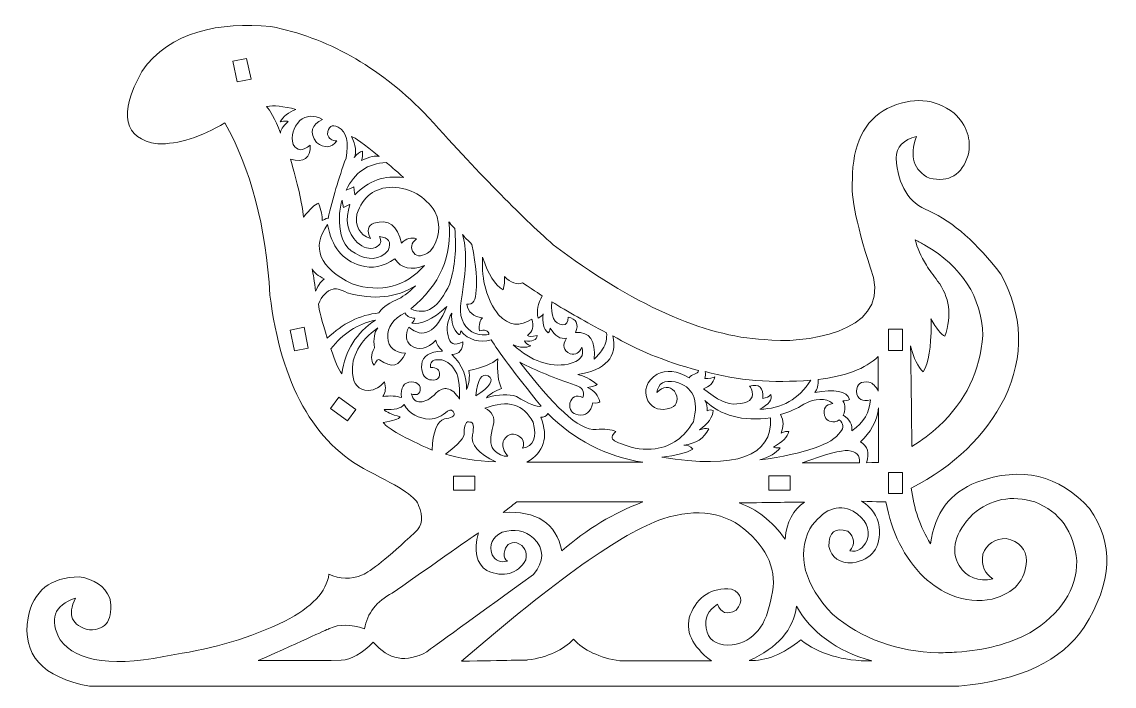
# Model space of a CAD drawing. Header units: millimetres. Extents: x -201 to 173, y -183 to 179.
# Drawn here: x -201.1 to 31.6, y 35.1 to 176.6 of the extents above; entities that cross this region are included whole.
import ezdxf

# ---------------------------------------------------------------- set-up
doc = ezdxf.new("R2010")
doc.units = ezdxf.units.MM
doc.header["$MEASUREMENT"] = 0
doc.layers.add('layer 1', color=7, linetype='Continuous')

msp = doc.modelspace()

# ---------------------------------------------------------------- linework, layer by layer
at = {"layer": 'layer 1', "color": 250, "lineweight": 20}
for points, knots in [([(-157.8271, 155.1474), (-152.2913, 145.3727), (-149.0917, 133.1392), (-148.2284, 118.4466), (-148.2284, 118.4466), (-145.8524, 99.4304), (-138.8573, 86.9146), (-127.2432, 80.8991), (-127.2432, 80.8991), (-120.2662, 77.5075), (-116.7174, 75.0686), (-116.5967, 73.5825), (-116.5967, 73.5825), (-115.4628, 71.2482), (-115.7215, 69.3426), (-117.3731, 67.8657), (-117.3731, 67.8657), (-123.0695, 62.5296), (-126.7866, 59.5183), (-128.5244, 58.8317), (-128.5244, 58.8317), (-130.9841, 57.8423), (-133.3603, 57.8894), (-135.6528, 58.9729), (-135.6528, 58.9729), (-136.1465, 55.2626), (-139.2754, 51.9218), (-145.0396, 48.9507), (-145.0396, 48.9507), (-152.3879, 45.438), (-160.1986, 43.0854), (-168.4715, 41.8929), (-168.4715, 41.8929), (-181.2105, 39.0758), (-189.3505, 40.1109), (-192.8915, 44.9984), (-192.8915, 44.9984), (-195.3081, 49.3285), (-194.2259, 52.2928), (-189.645, 53.8912), (-189.645, 53.8912), (-191.4281, 50.2201), (-190.44, 47.9616), (-186.6807, 47.1157), (-186.6807, 47.1157), (-182.9996, 47.0844), (-181.541, 49.3429), (-182.3048, 53.8912), (-182.3048, 53.8912), (-183.4881, 56.443), (-185.6525, 57.9486), (-188.798, 58.4082), (-188.798, 58.4082), (-194.9642, 58.3484), (-198.6107, 55.4429), (-199.7376, 49.6918), (-199.7376, 49.6918), (-201.0644, 41.8324), (-196.7121, 36.9743), (-186.6806, 35.1175), (-186.6806, 35.1175), (-82.7661, 35.1176), (-21.022, 35.1176), (-1.4484, 35.1176), (-1.4484, 35.1176), (11.5734, 36.3279), (20.4664, 40.5156), (25.2305, 47.6805), (25.2305, 47.6805), (31.228, 57.1809), (31.6044, 65.6032), (26.3598, 72.9475), (26.3598, 72.9475), (19.8617, 80.1456), (11.8629, 82.0277), (2.3632, 78.5937), (2.3632, 78.5937), (-3.3344, 76.3797), (-6.6281, 72.0039), (-7.5177, 65.4662), (-7.5177, 65.4662), (-9.742, 69.0792), (-11.1064, 73.0316), (-11.6112, 77.3233), (-11.6112, 77.3233), (-2.4735, 82.0022), (4.1607, 88.4013), (8.2915, 96.5207), (8.2915, 96.5207), (12.5254, 105.4373), (12.2431, 114.2361), (7.4446, 122.9169), (7.4446, 122.9169), (2.4717, 129.4783), (-2.6335, 133.9719), (-7.871, 136.3975), (-7.871, 136.3975), (-12.1159, 138.0097), (-14.445, 141.7503), (-14.8582, 147.6194), (-14.8582, 147.6194), (-14.7437, 150.0161), (-13.293, 151.553), (-10.5062, 152.2304), (-10.5062, 152.2304), (-12.0528, 147.9531), (-11.1275, 144.9888), (-7.7301, 143.3375), (-7.7301, 143.3375), (-3.5281, 142.408), (-0.7834, 144.0548), (0.504, 148.278), (0.504, 148.278), (1.2616, 151.6231), (0.2578, 154.603), (-2.5073, 157.2179), (-2.5073, 157.2179), (-6.609, 160.369), (-11.3456, 160.6984), (-16.7171, 158.206), (-16.7171, 158.206), (-21.6438, 155.5863), (-24.1219, 150.5203), (-24.1513, 143.0082), (-24.1513, 143.0082), (-24.621, 139.6486), (-23.1311, 132.7163), (-19.6815, 122.2112), (-19.6815, 122.2112), (-16.676, 110.3529), (-34.778, 107.9798), (-42.9252, 108.9425), (-42.9252, 108.9425), (-55.9915, 109.6876), (-70.9856, 116.4317), (-87.9074, 129.1747), (-87.9074, 129.1747), (-94.7405, 135.2043), (-103.9314, 144.6147), (-115.4802, 157.4059), (-115.4802, 157.4059), (-125.232, 167.2301), (-136.0854, 173.3155), (-148.0402, 175.6621), (-148.0402, 175.6621), (-158.8252, 176.6492), (-169.5373, 174.72), (-175.5186, 166.0635), (-175.5186, 166.0635), (-180.5575, 156.9156), (-179.4282, 151.7712), (-172.1309, 150.6304), (-172.1309, 150.6304), (-167.6694, 150.5919), (-162.9015, 152.0975), (-157.8271, 155.1474)], [0, 0, 0, 0, 0.025, 0.025, 0.025, 0.025, 0.05, 0.05, 0.05, 0.05, 0.075, 0.075, 0.075, 0.075, 0.1, 0.1, 0.1, 0.1, 0.125, 0.125, 0.125, 0.125, 0.15, 0.15, 0.15, 0.15, 0.175, 0.175, 0.175, 0.175, 0.2, 0.2, 0.2, 0.2, 0.225, 0.225, 0.225, 0.225, 0.25, 0.25, 0.25, 0.25, 0.275, 0.275, 0.275, 0.275, 0.3, 0.3, 0.3, 0.3, 0.325, 0.325, 0.325, 0.325, 0.35, 0.35, 0.35, 0.35, 0.375, 0.375, 0.375, 0.375, 0.4, 0.4, 0.4, 0.4, 0.425, 0.425, 0.425, 0.425, 0.45, 0.45, 0.45, 0.45, 0.475, 0.475, 0.475, 0.475, 0.5, 0.5, 0.5, 0.5, 0.525, 0.525, 0.525, 0.525, 0.55, 0.55, 0.55, 0.55, 0.575, 0.575, 0.575, 0.575, 0.6, 0.6, 0.6, 0.6, 0.625, 0.625, 0.625, 0.625, 0.65, 0.65, 0.65, 0.65, 0.675, 0.675, 0.675, 0.675, 0.7, 0.7, 0.7, 0.7, 0.725, 0.725, 0.725, 0.725, 0.75, 0.75, 0.75, 0.75, 0.775, 0.775, 0.775, 0.775, 0.8, 0.8, 0.8, 0.8, 0.825, 0.825, 0.825, 0.825, 0.85, 0.85, 0.85, 0.85, 0.875, 0.875, 0.875, 0.875, 0.9, 0.9, 0.9, 0.9, 0.925, 0.925, 0.925, 0.925, 0.95, 0.95, 0.95, 0.95, 1, 1, 1, 1]), ([(-153.1872, 168.8693), (-153.1872, 168.8693), (-152.243, 164.4694), (-152.243, 164.4694), (-152.243, 164.4694), (-152.243, 164.4694), (-155.1762, 163.8399), (-155.1762, 163.8399), (-155.1762, 163.8399), (-155.1762, 163.8399), (-156.1204, 168.2398), (-156.1204, 168.2398), (-156.1204, 168.2398), (-156.1204, 168.2398), (-153.1872, 168.8693), (-153.1872, 168.8693)], [0, 0, 0, 0, 0.2, 0.2, 0.2, 0.2, 0.4, 0.4, 0.4, 0.4, 0.6, 0.6, 0.6, 0.6, 1, 1, 1, 1]), ([(-145.9565, 152.9544), (-147.2247, 156.0272), (-148.2128, 157.9093), (-148.9208, 158.6007), (-148.9208, 158.6007), (-147.4485, 158.8912), (-145.3665, 158.6911), (-142.6746, 158.0008), (-142.6746, 158.0008), (-144.3008, 157.3773), (-145.4183, 156.495), (-146.0271, 155.354), (-146.0271, 155.354), (-144.9298, 155.5273), (-144.3769, 155.5391), (-144.3685, 155.3893), (-144.3685, 155.3893), (-145.486, 154.3485), (-146.0154, 153.5368), (-145.9565, 152.9544)], [0, 0, 0, 0, 0.16666667, 0.16666667, 0.16666667, 0.16666667, 0.33333333, 0.33333333, 0.33333333, 0.33333333, 0.5, 0.5, 0.5, 0.5, 0.66666667, 0.66666667, 0.66666667, 0.66666667, 1, 1, 1, 1]), ([(-137.84, 137.9919), (-137.3124, 136.5059), (-137.0536, 135.2825), (-137.0637, 134.3219), (-137.0637, 134.3219), (-136.421, 134.7005), (-136.0093, 134.8534), (-135.8286, 134.7806), (-135.8286, 134.7806), (-134.881, 138.9609), (-133.6106, 143.2426), (-132.0173, 147.6258), (-132.0173, 147.6258), (-131.3561, 150.9938), (-131.9089, 153.1817), (-133.6759, 154.1896), (-133.6759, 154.1896), (-135.0548, 154.892), (-135.8076, 154.3862), (-135.9344, 152.6722), (-135.9344, 152.6722), (-135.7245, 151.7634), (-135.0658, 151.3047), (-133.9582, 151.2959), (-133.9582, 151.2959), (-135.1469, 149.7574), (-136.5938, 149.6398), (-138.2988, 150.943), (-138.2988, 150.943), (-139.8598, 153.0851), (-139.4246, 154.7202), (-136.9931, 155.8482), (-136.9931, 155.8482), (-138.8741, 156.8357), (-140.4974, 156.7534), (-141.863, 155.6011), (-141.863, 155.6011), (-143.3005, 154.0792), (-143.771, 152.3853), (-143.2745, 150.5195), (-143.2745, 150.5195), (-142.4529, 149.0906), (-141.2413, 149.0436), (-139.6397, 150.3784), (-139.6397, 150.3784), (-139.5375, 147.5864), (-140.949, 146.5984), (-143.8744, 147.4141), (-143.8744, 147.4141), (-142.3223, 142.3022), (-141.3812, 138.1734), (-141.0513, 135.0276), (-141.0513, 135.0276), (-139.7237, 136.7935), (-138.6533, 137.7816), (-137.84, 137.9919)], [0, 0, 0, 0, 0.06666667, 0.06666667, 0.06666667, 0.06666667, 0.13333333, 0.13333333, 0.13333333, 0.13333333, 0.2, 0.2, 0.2, 0.2, 0.26666667, 0.26666667, 0.26666667, 0.26666667, 0.33333333, 0.33333333, 0.33333333, 0.33333333, 0.4, 0.4, 0.4, 0.4, 0.46666667, 0.46666667, 0.46666667, 0.46666667, 0.53333333, 0.53333333, 0.53333333, 0.53333333, 0.6, 0.6, 0.6, 0.6, 0.66666667, 0.66666667, 0.66666667, 0.66666667, 0.73333333, 0.73333333, 0.73333333, 0.73333333, 0.8, 0.8, 0.8, 0.8, 0.86666667, 0.86666667, 0.86666667, 0.86666667, 1, 1, 1, 1]), ([(-128.7002, 147.0965), (-126.9667, 147.9371), (-125.7198, 148.2194), (-124.9595, 147.9434), (-124.9595, 147.9434), (-128.2029, 150.5984), (-130.1673, 152.0334), (-130.8528, 152.2487), (-130.8528, 152.2487), (-129.921, 150.3402), (-129.7211, 148.8463), (-130.2529, 147.767), (-130.2529, 147.767), (-129.5905, 148.572), (-129.0141, 149.019), (-128.5237, 149.108), (-128.5237, 149.108), (-128.4059, 148.2974), (-128.4648, 147.6269), (-128.7002, 147.0965)], [0, 0, 0, 0, 0.16666667, 0.16666667, 0.16666667, 0.16666667, 0.33333333, 0.33333333, 0.33333333, 0.33333333, 0.5, 0.5, 0.5, 0.5, 0.66666667, 0.66666667, 0.66666667, 0.66666667, 1, 1, 1, 1]), ([(-130.1117, 139.8269), (-127.2678, 142.802), (-123.8095, 144.0136), (-119.7367, 143.4617), (-119.7367, 143.4617), (-121.5532, 145.1069), (-122.7883, 146.1773), (-123.4421, 146.673), (-123.4421, 146.673), (-127.3685, 146.5045), (-130.2152, 144.5401), (-131.9821, 140.7797), (-131.9821, 140.7797), (-130.8998, 141.2503), (-130.3587, 141.4855), (-130.3587, 141.4855), (-130.3587, 141.4855), (-130.1941, 140.3798), (-130.1117, 139.8269), (-130.1117, 139.8269)], [0, 0, 0, 0, 0.16666667, 0.16666667, 0.16666667, 0.16666667, 0.33333333, 0.33333333, 0.33333333, 0.33333333, 0.5, 0.5, 0.5, 0.5, 0.66666667, 0.66666667, 0.66666667, 0.66666667, 1, 1, 1, 1]), ([(-126.0536, 133.7573), (-122.9596, 134.6847), (-121.0188, 133.2672), (-120.2311, 129.5049), (-120.2311, 129.5049), (-119.1805, 130.4833), (-118.0983, 130.7891), (-116.9845, 130.4224), (-116.9845, 130.4224), (-118.1482, 129.4604), (-118.354, 128.4547), (-117.602, 127.4052), (-117.602, 127.4052), (-116.8471, 126.4945), (-115.6766, 126.618), (-114.0908, 127.7757), (-114.0908, 127.7757), (-112.0274, 130.3377), (-111.6863, 133.1549), (-113.0673, 136.2275), (-113.0673, 136.2275), (-115.2089, 139.5266), (-118.2319, 141.2558), (-122.1365, 141.415), (-122.1365, 141.415), (-125.9342, 141.3487), (-128.4515, 139.4431), (-129.6884, 135.6982), (-129.6884, 135.6982), (-130.1264, 133.0456), (-129.1736, 131.3165), (-126.83, 130.5107), (-126.83, 130.5107), (-127.6195, 132.188), (-127.3607, 133.2702), (-126.0536, 133.7573)], [0, 0, 0, 0, 0.1, 0.1, 0.1, 0.1, 0.2, 0.2, 0.2, 0.2, 0.3, 0.3, 0.3, 0.3, 0.4, 0.4, 0.4, 0.4, 0.5, 0.5, 0.5, 0.5, 0.6, 0.6, 0.6, 0.6, 0.7, 0.7, 0.7, 0.7, 0.8, 0.8, 0.8, 0.8, 1, 1, 1, 1]), ([(-132.5819, 137.1095), (-131.6408, 137.533), (-131.1703, 137.7447), (-131.1703, 137.7447), (-131.1703, 137.7447), (-132.299, 134.4532), (-131.7814, 131.7594), (-129.6176, 129.6635), (-129.6176, 129.6635), (-128.3211, 128.4765), (-127.0271, 128.1118), (-125.7358, 128.5695), (-125.7358, 128.5695), (-124.6266, 129.146), (-124.3443, 129.9224), (-124.8889, 130.8986), (-124.8889, 130.8986), (-122.9191, 130.7608), (-122.2957, 129.7609), (-123.0185, 127.899), (-123.0185, 127.899), (-124.9071, 125.8986), (-127.2597, 125.7104), (-130.0764, 127.3344), (-130.0764, 127.3344), (-132.4377, 128.4753), (-133.5552, 131.1338), (-133.4288, 135.3098), (-133.4288, 135.3098), (-133.333, 136.7104), (-133.1448, 137.8279), (-132.8642, 138.6622), (-132.8642, 138.6622), (-132.676, 137.6271), (-132.5819, 137.1095), (-132.5819, 137.1095)], [0, 0, 0, 0, 0.1, 0.1, 0.1, 0.1, 0.2, 0.2, 0.2, 0.2, 0.3, 0.3, 0.3, 0.3, 0.4, 0.4, 0.4, 0.4, 0.5, 0.5, 0.5, 0.5, 0.6, 0.6, 0.6, 0.6, 0.7, 0.7, 0.7, 0.7, 0.8, 0.8, 0.8, 0.8, 1, 1, 1, 1]), ([(-130.7116, 120.8059), (-137.7371, 124.2966), (-139.478, 128.5196), (-135.9344, 133.4747), (-135.9344, 133.4747), (-135.1045, 128.7107), (-132.7637, 125.7935), (-128.9118, 124.723), (-128.9118, 124.723), (-126.4527, 123.992), (-124.0295, 124.4743), (-121.6423, 126.1698), (-121.6423, 126.1698), (-120.2226, 124.0866), (-118.1053, 123.616), (-115.2902, 124.7583), (-115.2902, 124.7583), (-119.3867, 120.1534), (-124.5272, 118.836), (-130.7116, 120.8059)], [0, 0, 0, 0, 0.16666667, 0.16666667, 0.16666667, 0.16666667, 0.33333333, 0.33333333, 0.33333333, 0.33333333, 0.5, 0.5, 0.5, 0.5, 0.66666667, 0.66666667, 0.66666667, 0.66666667, 1, 1, 1, 1]), ([(-109.9269, 120.8591), (-108.7927, 124.3953), (-108.4398, 128.3124), (-108.8683, 132.6104), (-108.8683, 132.6104), (-109.5153, 133.3062), (-109.927, 133.7767), (-110.1034, 134.022), (-110.1034, 134.022), (-109.3029, 126.8071), (-111.9967, 120.6315), (-118.1845, 115.4952), (-118.1845, 115.4952), (-114.9397, 113.974), (-112.1871, 115.762), (-109.9269, 120.8591)], [0, 0, 0, 0, 0.2, 0.2, 0.2, 0.2, 0.4, 0.4, 0.4, 0.4, 0.6, 0.6, 0.6, 0.6, 1, 1, 1, 1]), ([(-102.9398, 113.5897), (-104.8964, 113.814), (-106.0082, 114.7845), (-106.2752, 116.5012), (-106.2752, 116.5012), (-104.9888, 116.3347), (-104.3301, 117.3345), (-104.299, 119.5008), (-104.299, 119.5008), (-104.0229, 121.2302), (-104.317, 124.4768), (-105.1813, 129.2406), (-105.1813, 129.2406), (-106.0876, 130.0539), (-106.758, 130.7597), (-107.1924, 131.3577), (-107.1924, 131.3577), (-106.2372, 128.5726), (-106.3431, 123.8674), (-107.51, 117.2421), (-107.51, 117.2421), (-107.999, 114.0844), (-107.2226, 111.8612), (-105.1807, 110.5725), (-105.1807, 110.5725), (-104.1304, 110.0183), (-102.9365, 109.8301), (-101.5989, 110.0078), (-101.5989, 110.0078), (-101.5324, 110.4161), (-101.75, 110.7161), (-102.2517, 110.9077), (-102.2517, 110.9077), (-102.6331, 111.0372), (-103.0801, 110.996), (-103.5927, 110.7842), (-103.5927, 110.7842), (-103.735, 112.1878), (-103.5174, 113.123), (-102.9398, 113.5897)], [0, 0, 0, 0, 0.09090909, 0.09090909, 0.09090909, 0.09090909, 0.18181818, 0.18181818, 0.18181818, 0.18181818, 0.27272727, 0.27272727, 0.27272727, 0.27272727, 0.36363636, 0.36363636, 0.36363636, 0.36363636, 0.45454545, 0.45454545, 0.45454545, 0.45454545, 0.54545455, 0.54545455, 0.54545455, 0.54545455, 0.63636364, 0.63636364, 0.63636364, 0.63636364, 0.72727273, 0.72727273, 0.72727273, 0.72727273, 0.81818182, 0.81818182, 0.81818182, 0.81818182, 1, 1, 1, 1]), ([(-6.0009, 121.4349), (-6.9189, 122.6043), (-7.7115, 123.728), (-8.3789, 124.8061), (-8.3789, 124.8061), (-9.5805, 126.7474), (-10.3759, 128.5409), (-10.7649, 130.1866), (-10.7649, 130.1866), (-10.0536, 129.8289), (-9.3688, 129.4587), (-8.7101, 129.0762), (-8.7101, 129.0762), (-0.7802, 124.4711), (3.3344, 118.0658), (3.633, 109.8601), (3.633, 109.8601), (3.0746, 102.238), (-0.0437, 95.7959), (-5.7203, 90.5332), (-5.7203, 90.5332), (-7.4104, 88.9663), (-9.3268, 87.5036), (-11.4706, 86.1459), (-11.4706, 86.1459), (-11.6589, 100.4497), (-11.753, 107.6016), (-11.753, 107.6016), (-11.753, 107.6016), (-11.059, 104.9261), (-10.165, 103.0911), (-9.071, 102.0965), (-9.071, 102.0965), (-7.9236, 104.0344), (-7.3635, 107.357), (-7.3904, 112.0637), (-7.3904, 112.0637), (-7.3929, 112.494), (-7.4002, 112.9356), (-7.4124, 113.389), (-7.4124, 113.389), (-6.2584, 111.2617), (-5.2703, 110.0148), (-4.4482, 109.6484), (-4.4482, 109.6484), (-2.9484, 114.1803), (-3.466, 118.1092), (-6.0009, 121.4349)], [0, 0, 0, 0, 0.07692308, 0.07692308, 0.07692308, 0.07692308, 0.15384615, 0.15384615, 0.15384615, 0.15384615, 0.23076923, 0.23076923, 0.23076923, 0.23076923, 0.30769231, 0.30769231, 0.30769231, 0.30769231, 0.38461538, 0.38461538, 0.38461538, 0.38461538, 0.46153846, 0.46153846, 0.46153846, 0.46153846, 0.53846154, 0.53846154, 0.53846154, 0.53846154, 0.61538462, 0.61538462, 0.61538462, 0.61538462, 0.69230769, 0.69230769, 0.69230769, 0.69230769, 0.76923077, 0.76923077, 0.76923077, 0.76923077, 0.84615385, 0.84615385, 0.84615385, 0.84615385, 1, 1, 1, 1]), ([(-88.9839, 110.3787), (-88.7204, 110.5503), (-88.5675, 110.8826), (-88.5253, 111.3757), (-88.5253, 111.3757), (-87.5094, 109.703), (-86.3448, 108.9855), (-85.0317, 109.2231), (-85.0317, 109.2231), (-85.9999, 107.7453), (-85.7528, 106.6513), (-84.2906, 105.9412), (-84.2906, 105.9412), (-83.0797, 105.6716), (-82.2445, 106.1421), (-81.7851, 107.3528), (-81.7851, 107.3528), (-81.1426, 105.5183), (-82.1189, 104.3067), (-84.7141, 103.718), (-84.7141, 103.718), (-88.6575, 103.0044), (-92.5511, 104.3689), (-96.3948, 107.8115), (-96.3948, 107.8115), (-94.9723, 107.231), (-93.7196, 107.1604), (-92.6365, 107.5998), (-92.6365, 107.5998), (-93.3746, 107.8454), (-93.8245, 108.2042), (-93.9864, 108.6761), (-93.9864, 108.6761), (-92.2882, 108.4439), (-91.4001, 108.838), (-91.322, 109.8583), (-91.322, 109.8583), (-92.4145, 109.5788), (-93.0909, 109.5758), (-93.3511, 109.8494), (-93.3511, 109.8494), (-92.2589, 110.6549), (-91.9442, 111.8136), (-92.407, 113.3255), (-92.407, 113.3255), (-94.9765, 111.6131), (-97.3408, 111.919), (-99.5001, 114.243), (-99.5001, 114.243), (-102.0406, 117.3981), (-103.1875, 121.4799), (-102.9408, 126.4883), (-102.9408, 126.4883), (-101.7475, 122.8958), (-100.2771, 120.5785), (-98.5296, 119.5363), (-98.5296, 119.5363), (-98.2891, 120.5418), (-98.2067, 121.4828), (-98.2826, 122.3595), (-98.2826, 122.3595), (-96.8817, 121.0208), (-95.5877, 120.5738), (-94.4008, 121.0185), (-94.4008, 121.0185), (-91.6012, 119.1834), (-90.2014, 118.2659), (-90.2014, 118.2659), (-90.2014, 118.2659), (-91.1612, 116.638), (-91.467, 115.0559), (-91.1189, 113.5195), (-91.1189, 113.5195), (-90.5604, 113.778), (-90.1899, 114.0839), (-90.0073, 114.437), (-90.0073, 114.437), (-90.2469, 112.5671), (-89.9058, 111.2143), (-88.9839, 110.3787)], [0, 0, 0, 0, 0.04761905, 0.04761905, 0.04761905, 0.04761905, 0.0952381, 0.0952381, 0.0952381, 0.0952381, 0.14285714, 0.14285714, 0.14285714, 0.14285714, 0.19047619, 0.19047619, 0.19047619, 0.19047619, 0.23809524, 0.23809524, 0.23809524, 0.23809524, 0.28571429, 0.28571429, 0.28571429, 0.28571429, 0.33333333, 0.33333333, 0.33333333, 0.33333333, 0.38095238, 0.38095238, 0.38095238, 0.38095238, 0.42857143, 0.42857143, 0.42857143, 0.42857143, 0.47619048, 0.47619048, 0.47619048, 0.47619048, 0.52380952, 0.52380952, 0.52380952, 0.52380952, 0.57142857, 0.57142857, 0.57142857, 0.57142857, 0.61904762, 0.61904762, 0.61904762, 0.61904762, 0.66666667, 0.66666667, 0.66666667, 0.66666667, 0.71428571, 0.71428571, 0.71428571, 0.71428571, 0.76190476, 0.76190476, 0.76190476, 0.76190476, 0.80952381, 0.80952381, 0.80952381, 0.80952381, 0.85714286, 0.85714286, 0.85714286, 0.85714286, 0.9047619, 0.9047619, 0.9047619, 0.9047619, 1, 1, 1, 1]), ([(-138.5105, 119.2355), (-137.8005, 120.7603), (-137.1536, 121.6249), (-136.5696, 121.8293), (-136.5696, 121.8293), (-137.9784, 122.5492), (-138.8724, 123.2785), (-139.2516, 124.0172), (-139.2516, 124.0172), (-138.9728, 122.9324), (-138.7258, 121.3385), (-138.5105, 119.2355)], [0, 0, 0, 0, 0.25, 0.25, 0.25, 0.25, 0.5, 0.5, 0.5, 0.5, 1, 1, 1, 1]), ([(-136.0137, 109.2221), (-137.1395, 112.8471), (-137.7718, 115.2674), (-137.9106, 116.4828), (-137.9106, 116.4828), (-137.1503, 118.3078), (-136.1034, 119.3782), (-134.7699, 119.6941), (-134.7699, 119.6941), (-134.3248, 119.9296), (-133.3131, 119.6708), (-131.735, 118.9178), (-131.735, 118.9178), (-126.1404, 117.322), (-121.294, 117.8278), (-117.1959, 120.4352), (-117.1959, 120.4352), (-118.7452, 118.882), (-120.1097, 117.8822), (-121.2895, 117.4356), (-121.2895, 117.4356), (-123.322, 116.4329), (-124.56, 115.5007), (-125.0036, 114.639), (-125.0036, 114.639), (-129.0716, 114.2018), (-132.7417, 112.3961), (-136.0137, 109.2221)], [0, 0, 0, 0, 0.125, 0.125, 0.125, 0.125, 0.25, 0.25, 0.25, 0.25, 0.375, 0.375, 0.375, 0.375, 0.5, 0.5, 0.5, 0.5, 0.625, 0.625, 0.625, 0.625, 0.75, 0.75, 0.75, 0.75, 1, 1, 1, 1]), ([(-79.156, 104.7811), (-78.8609, 105.0527), (-78.5905, 105.3255), (-78.3444, 105.5994), (-78.3444, 105.5994), (-77.9572, 106.0303), (-77.6307, 106.464), (-77.3648, 106.9004), (-77.3648, 106.9004), (-76.6637, 108.0511), (-76.3844, 109.2209), (-76.527, 110.4097), (-76.527, 110.4097), (-80.8959, 112.6915), (-84.7895, 114.8912), (-88.2076, 117.0088), (-88.2076, 117.0088), (-88.4427, 113.9223), (-87.6663, 112.2755), (-85.8786, 112.0683), (-85.8786, 112.0683), (-85.042, 112.098), (-84.6538, 112.6568), (-84.714, 113.7445), (-84.714, 113.7445), (-82.9237, 113.3579), (-82.3885, 112.2699), (-83.1084, 110.4803), (-83.1084, 110.4803), (-80.106, 110.6406), (-78.7885, 108.7408), (-79.156, 104.7811)], [0, 0, 0, 0, 0.11111111, 0.11111111, 0.11111111, 0.11111111, 0.22222222, 0.22222222, 0.22222222, 0.22222222, 0.33333333, 0.33333333, 0.33333333, 0.33333333, 0.44444444, 0.44444444, 0.44444444, 0.44444444, 0.55555556, 0.55555556, 0.55555556, 0.55555556, 0.66666667, 0.66666667, 0.66666667, 0.66666667, 0.77777778, 0.77777778, 0.77777778, 0.77777778, 1, 1, 1, 1]), ([(-118.6683, 111.6311), (-119.4431, 109.9764), (-119.293, 108.6589), (-118.2181, 107.6788), (-118.2181, 107.6788), (-116.5006, 106.5289), (-114.7127, 106.9053), (-112.8541, 108.808), (-112.8541, 108.808), (-112.7977, 108.1065), (-112.3271, 107.342), (-111.4426, 106.5142), (-111.4426, 106.5142), (-114.2937, 106.3426), (-115.77, 105.4074), (-115.8714, 103.7087), (-115.8714, 103.7087), (-116.037, 101.9097), (-115.49, 100.8099), (-114.2305, 100.4092), (-114.2305, 100.4092), (-112.9457, 100.167), (-112.2458, 100.4787), (-112.1307, 101.3444), (-112.1307, 101.3444), (-112.025, 102.545), (-112.6603, 103.092), (-114.0364, 102.9853), (-114.0364, 102.9853), (-114.1128, 104.0667), (-113.6188, 104.6255), (-112.5542, 104.6616), (-112.5542, 104.6616), (-111.3083, 104.7641), (-110.1556, 104.17), (-109.096, 102.8794), (-109.096, 102.8794), (-108.0717, 101.5249), (-107.66, 99.3252), (-107.861, 96.2803), (-107.861, 96.2803), (-108.6313, 97.5655), (-109.49, 98.3007), (-110.4371, 98.4859), (-110.4371, 98.4859), (-111.1183, 98.6586), (-111.9065, 98.3645), (-112.8015, 97.6037), (-112.8015, 97.6037), (-114.0629, 96.2891), (-115.1745, 95.6598), (-116.1363, 95.7157), (-116.1363, 95.7157), (-117.0593, 95.5762), (-117.718, 96.1349), (-118.1127, 97.392), (-118.1127, 97.392), (-117.1124, 97.0122), (-116.4773, 97.2416), (-116.2071, 98.0802), (-116.2071, 98.0802), (-116.064, 99.2249), (-116.6757, 99.8484), (-118.0421, 99.9505), (-118.0421, 99.9505), (-119.7552, 99.8792), (-120.4728, 98.7617), (-120.1947, 96.598), (-120.1947, 96.598), (-121.2171, 96.9644), (-122.5404, 97.0408), (-124.1647, 96.8274), (-124.1647, 96.8274), (-123.5766, 97.7142), (-123.4707, 98.767), (-123.8471, 99.9858), (-123.8471, 99.9858), (-124.702, 98.8265), (-125.8372, 98.2031), (-127.2526, 98.1154), (-127.2526, 98.1154), (-129.339, 98.2117), (-130.4623, 99.4233), (-130.6227, 101.7503), (-130.6227, 101.7503), (-130.9245, 105.3828), (-129.1306, 108.6117), (-125.241, 111.437), (-125.241, 111.437), (-125.9814, 110.5015), (-126.2284, 109.09), (-125.982, 107.2023), (-125.982, 107.2023), (-126.7389, 105.6665), (-126.7624, 104.4403), (-126.0525, 103.5235), (-126.0525, 103.5235), (-125.5455, 104.5176), (-125.1456, 104.8941), (-124.8527, 104.6527), (-124.8527, 104.6527), (-122.3962, 102.7767), (-120.57, 103.2501), (-119.374, 106.0731), (-119.374, 106.0731), (-121.7262, 106.1607), (-122.9731, 107.2782), (-123.1147, 109.4256), (-123.1147, 109.4256), (-123.2123, 111.5955), (-121.9772, 113.3423), (-119.4094, 114.666), (-119.4094, 114.666), (-119.2175, 114.0298), (-118.5412, 113.6358), (-117.3802, 113.4838), (-117.3802, 113.4838), (-117.4098, 113.1441), (-117.6097, 112.7971), (-117.9802, 112.4428), (-117.9802, 112.4428), (-116.1395, 112.0103), (-113.6516, 113.1866), (-110.5165, 115.9717), (-110.5165, 115.9717), (-112.8489, 110.432), (-115.5662, 108.9851), (-118.6683, 111.6311)], [0, 0, 0, 0, 0.03030303, 0.03030303, 0.03030303, 0.03030303, 0.06060606, 0.06060606, 0.06060606, 0.06060606, 0.09090909, 0.09090909, 0.09090909, 0.09090909, 0.12121212, 0.12121212, 0.12121212, 0.12121212, 0.15151515, 0.15151515, 0.15151515, 0.15151515, 0.18181818, 0.18181818, 0.18181818, 0.18181818, 0.21212121, 0.21212121, 0.21212121, 0.21212121, 0.24242424, 0.24242424, 0.24242424, 0.24242424, 0.27272727, 0.27272727, 0.27272727, 0.27272727, 0.3030303, 0.3030303, 0.3030303, 0.3030303, 0.33333333, 0.33333333, 0.33333333, 0.33333333, 0.36363636, 0.36363636, 0.36363636, 0.36363636, 0.39393939, 0.39393939, 0.39393939, 0.39393939, 0.42424242, 0.42424242, 0.42424242, 0.42424242, 0.45454545, 0.45454545, 0.45454545, 0.45454545, 0.48484848, 0.48484848, 0.48484848, 0.48484848, 0.51515152, 0.51515152, 0.51515152, 0.51515152, 0.54545455, 0.54545455, 0.54545455, 0.54545455, 0.57575758, 0.57575758, 0.57575758, 0.57575758, 0.60606061, 0.60606061, 0.60606061, 0.60606061, 0.63636364, 0.63636364, 0.63636364, 0.63636364, 0.66666667, 0.66666667, 0.66666667, 0.66666667, 0.6969697, 0.6969697, 0.6969697, 0.6969697, 0.72727273, 0.72727273, 0.72727273, 0.72727273, 0.75757576, 0.75757576, 0.75757576, 0.75757576, 0.78787879, 0.78787879, 0.78787879, 0.78787879, 0.81818182, 0.81818182, 0.81818182, 0.81818182, 0.84848485, 0.84848485, 0.84848485, 0.84848485, 0.87878788, 0.87878788, 0.87878788, 0.87878788, 0.90909091, 0.90909091, 0.90909091, 0.90909091, 0.93939394, 0.93939394, 0.93939394, 0.93939394, 1, 1, 1, 1]), ([(-105.8584, 102.3677), (-102.9158, 102.9522), (-100.8515, 103.7873), (-99.6652, 104.8731), (-99.6652, 104.8731), (-99.8649, 102.1006), (-99.6061, 99.995), (-98.8889, 98.5563), (-98.8889, 98.5563), (-100.2572, 98.038), (-101.3277, 97.3792), (-102.1002, 96.5801), (-102.1002, 96.5801), (-99.4655, 97.3347), (-97.3363, 97.417), (-95.7128, 96.8271), (-95.7128, 96.8271), (-93.1296, 95.2735), (-91.3769, 94.5795), (-90.4548, 94.7451), (-90.4548, 94.7451), (-96.1602, 101.874), (-99.7009, 106.6027), (-101.0767, 108.9314), (-101.0767, 108.9314), (-103.6763, 108.2035), (-105.8407, 108.827), (-107.5699, 110.8017), (-107.5699, 110.8017), (-107.5839, 110.231), (-107.7251, 109.9723), (-107.9934, 110.0254), (-107.9934, 110.0254), (-109.1793, 111.195), (-109.6733, 112.7124), (-109.4755, 114.5777), (-109.4755, 114.5777), (-110.4159, 113.0067), (-110.6864, 111.4069), (-110.2871, 109.7784), (-110.2871, 109.7784), (-109.9863, 107.9567), (-108.9394, 107.5333), (-107.1464, 108.508), (-107.1464, 108.508), (-107.0912, 106.7819), (-107.8558, 105.8761), (-109.4402, 105.7907), (-109.4402, 105.7907), (-107.2301, 103.5372), (-106.2009, 101.0434), (-106.3524, 98.3094), (-106.3524, 98.3094), (-105.7659, 99.6252), (-105.6012, 100.9779), (-105.8584, 102.3677)], [0, 0, 0, 0, 0.06666667, 0.06666667, 0.06666667, 0.06666667, 0.13333333, 0.13333333, 0.13333333, 0.13333333, 0.2, 0.2, 0.2, 0.2, 0.26666667, 0.26666667, 0.26666667, 0.26666667, 0.33333333, 0.33333333, 0.33333333, 0.33333333, 0.4, 0.4, 0.4, 0.4, 0.46666667, 0.46666667, 0.46666667, 0.46666667, 0.53333333, 0.53333333, 0.53333333, 0.53333333, 0.6, 0.6, 0.6, 0.6, 0.66666667, 0.66666667, 0.66666667, 0.66666667, 0.73333333, 0.73333333, 0.73333333, 0.73333333, 0.8, 0.8, 0.8, 0.8, 0.86666667, 0.86666667, 0.86666667, 0.86666667, 1, 1, 1, 1]), ([(-135.2197, 106.9811), (-134.3696, 104.4103), (-133.605, 102.6458), (-132.9259, 101.6878), (-132.9259, 101.6878), (-132.1695, 106.6467), (-129.7816, 110.4462), (-125.7622, 113.0861), (-125.7622, 113.0861), (-129.5718, 112.2857), (-132.7243, 110.2507), (-135.2197, 106.9811)], [0, 0, 0, 0, 0.25, 0.25, 0.25, 0.25, 0.5, 0.5, 0.5, 0.5, 1, 1, 1, 1]), ([(-140.9366, 111.5679), (-140.9366, 111.5679), (-140.0748, 107.1512), (-140.0748, 107.1512), (-140.0748, 107.1512), (-140.0748, 107.1512), (-143.0192, 106.5767), (-143.0192, 106.5767), (-143.0192, 106.5767), (-143.0192, 106.5767), (-143.881, 110.9934), (-143.881, 110.9934), (-143.881, 110.9934), (-143.881, 110.9934), (-140.9366, 111.5679), (-140.9366, 111.5679)], [0, 0, 0, 0, 0.2, 0.2, 0.2, 0.2, 0.4, 0.4, 0.4, 0.4, 0.6, 0.6, 0.6, 0.6, 1, 1, 1, 1]), ([(-83.1792, 99.214), (-81.63, 98.7553), (-81.1006, 97.8995), (-81.5911, 96.6467), (-81.5911, 96.6467), (-83.055, 97.2077), (-83.9608, 96.7901), (-84.3084, 95.3939), (-84.3084, 95.3939), (-84.5014, 93.9913), (-83.9191, 93.1738), (-82.5615, 92.9413), (-82.5615, 92.9413), (-80.9186, 92.6467), (-79.8835, 93.4937), (-79.4561, 95.4822), (-79.4561, 95.4822), (-78.6448, 95.3764), (-78.1448, 95.4528), (-77.9563, 95.7115), (-77.9563, 95.7115), (-78.2226, 97.0094), (-79.093, 98.021), (-80.5677, 98.7464), (-80.5677, 98.7464), (-79.5857, 98.8773), (-78.9034, 99.089), (-78.5209, 99.3816), (-78.5209, 99.3816), (-79.9804, 100.5394), (-81.3626, 101.2393), (-82.6674, 101.4813), (-82.6674, 101.4813), (-76.6385, 102.522), (-74.1476, 105.2891), (-75.1947, 109.7825), (-75.1947, 109.7825), (-70.4322, 106.855), (-64.339, 104.3775), (-56.915, 102.35), (-56.915, 102.35), (-57.0116, 101.4535), (-58.482, 101.752), (-58.8911, 100.8105), (-58.8911, 100.8105), (-61.5372, 102.3366), (-63.8192, 102.5902), (-65.7372, 101.5714), (-65.7372, 101.5714), (-68.0516, 100.0987), (-68.7103, 98.217), (-67.7134, 95.9264), (-67.7134, 95.9264), (-66.6116, 94.1644), (-65.0941, 93.6424), (-62.7377, 94.4399), (-62.7377, 94.4399), (-61.4094, 94.976), (-61.0389, 96.5351), (-62.076, 97.9526), (-62.076, 97.9526), (-63.0076, 99.1199), (-64.4662, 99.0079), (-65.8166, 97.6695), (-65.8166, 97.6695), (-65.5324, 99.6331), (-64.2208, 100.3882), (-61.8819, 99.9346), (-61.8819, 99.9346), (-58.1023, 98.9713), (-56.8142, 96.1399), (-58.0177, 91.4403), (-58.0177, 91.4403), (-59.9541, 88.1259), (-62.6655, 86.2088), (-66.1518, 85.689), (-66.1518, 85.689), (-68.412, 85.3997), (-70.6794, 85.6997), (-72.9539, 86.589), (-72.9539, 86.589), (-73.715, 86.8457), (-74.3297, 87.1134), (-74.7978, 87.392), (-74.7978, 87.392), (-75.6123, 87.8428), (-75.5182, 88.5075), (-74.5155, 89.3858), (-74.5155, 89.3858), (-75.4955, 89.7922), (-76.9129, 90.0157), (-78.7326, 89.774), (-78.7326, 89.774), (-82.4499, 89.4858), (-88.0138, 95.0968), (-95.0009, 104.1367), (-95.0009, 104.1367), (-91.4857, 102.3335), (-87.5452, 100.6926), (-83.1792, 99.214)], [0, 0, 0, 0, 0.03846154, 0.03846154, 0.03846154, 0.03846154, 0.07692308, 0.07692308, 0.07692308, 0.07692308, 0.11538462, 0.11538462, 0.11538462, 0.11538462, 0.15384615, 0.15384615, 0.15384615, 0.15384615, 0.19230769, 0.19230769, 0.19230769, 0.19230769, 0.23076923, 0.23076923, 0.23076923, 0.23076923, 0.26923077, 0.26923077, 0.26923077, 0.26923077, 0.30769231, 0.30769231, 0.30769231, 0.30769231, 0.34615385, 0.34615385, 0.34615385, 0.34615385, 0.38461538, 0.38461538, 0.38461538, 0.38461538, 0.42307692, 0.42307692, 0.42307692, 0.42307692, 0.46153846, 0.46153846, 0.46153846, 0.46153846, 0.5, 0.5, 0.5, 0.5, 0.53846154, 0.53846154, 0.53846154, 0.53846154, 0.57692308, 0.57692308, 0.57692308, 0.57692308, 0.61538462, 0.61538462, 0.61538462, 0.61538462, 0.65384615, 0.65384615, 0.65384615, 0.65384615, 0.69230769, 0.69230769, 0.69230769, 0.69230769, 0.73076923, 0.73076923, 0.73076923, 0.73076923, 0.76923077, 0.76923077, 0.76923077, 0.76923077, 0.80769231, 0.80769231, 0.80769231, 0.80769231, 0.84615385, 0.84615385, 0.84615385, 0.84615385, 0.88461538, 0.88461538, 0.88461538, 0.88461538, 0.92307692, 0.92307692, 0.92307692, 0.92307692, 1, 1, 1, 1]), ([(-16.4483, 111.1492), (-16.4483, 111.1492), (-13.4483, 111.1492), (-13.4483, 111.1492), (-13.4483, 111.1492), (-13.4483, 111.1492), (-13.4483, 106.6492), (-13.4483, 106.6492), (-13.4483, 106.6492), (-13.4483, 106.6492), (-16.4483, 106.6492), (-16.4483, 106.6492), (-16.4483, 106.6492), (-16.4483, 106.6492), (-16.4483, 111.1492), (-16.4483, 111.1492)], [0, 0, 0, 0, 0.2, 0.2, 0.2, 0.2, 0.4, 0.4, 0.4, 0.4, 0.6, 0.6, 0.6, 0.6, 1, 1, 1, 1]), ([(-20.6385, 99.8746), (-19.8084, 99.6908), (-19.138, 99.0438), (-18.6272, 97.9337), (-18.6272, 97.9337), (-18.6272, 102.8741), (-18.6272, 105.3443), (-18.6272, 105.3443), (-18.6272, 105.3443), (-21.3989, 102.7349), (-25.6806, 101.1116), (-31.4724, 100.4745), (-31.4724, 100.4745), (-31.3887, 99.2953), (-31.6239, 98.3543), (-32.1782, 97.6513), (-32.1782, 97.6513), (-27.8712, 98.4647), (-25.3951, 97.9883), (-24.7499, 96.2221), (-24.7499, 96.2221), (-25.1804, 95.9766), (-25.6627, 95.8648), (-26.1967, 95.8869), (-26.1967, 95.8869), (-25.6192, 94.934), (-25.5839, 93.9283), (-26.0908, 92.8697), (-26.0908, 92.8697), (-24.7339, 91.9859), (-24.1221, 90.8566), (-24.2557, 89.4819), (-24.2557, 89.4819), (-21.7462, 91.3232), (-20.4287, 93.5464), (-20.3033, 96.1516), (-20.3033, 96.1516), (-22.0619, 95.6266), (-23.0618, 96.2207), (-23.3029, 97.9338), (-23.3029, 97.9338), (-23.1819, 99.4845), (-22.2938, 100.1315), (-20.6385, 99.8746)], [0, 0, 0, 0, 0.08333333, 0.08333333, 0.08333333, 0.08333333, 0.16666667, 0.16666667, 0.16666667, 0.16666667, 0.25, 0.25, 0.25, 0.25, 0.33333333, 0.33333333, 0.33333333, 0.33333333, 0.41666667, 0.41666667, 0.41666667, 0.41666667, 0.5, 0.5, 0.5, 0.5, 0.58333333, 0.58333333, 0.58333333, 0.58333333, 0.66666667, 0.66666667, 0.66666667, 0.66666667, 0.75, 0.75, 0.75, 0.75, 0.83333333, 0.83333333, 0.83333333, 0.83333333, 1, 1, 1, 1]), ([(-101.7121, 101.2029), (-100.3587, 100.3432), (-101.2527, 98.9316), (-104.3941, 96.9682), (-104.3941, 96.9682), (-103.9871, 100.4473), (-103.0932, 101.8588), (-101.7121, 101.2029)], [0, 0, 0, 0, 0.33333333, 0.33333333, 0.33333333, 0.33333333, 1, 1, 1, 1]), ([(-43.8935, 94.1141), (-39.1862, 94.2062), (-35.5662, 96.2676), (-33.0335, 100.2985), (-33.0335, 100.2985), (-41.1363, 99.646), (-48.6411, 100.2576), (-55.548, 102.1335), (-55.548, 102.1335), (-55.3945, 101.6134), (-55.4062, 101.1193), (-55.5833, 100.6514), (-55.5833, 100.6514), (-54.6252, 100.6373), (-53.9077, 100.7549), (-53.4306, 101.0043), (-53.4306, 101.0043), (-53.8223, 99.7077), (-54.6281, 98.8667), (-55.8479, 98.4811), (-55.8479, 98.4811), (-53.052, 96.1095), (-50.6935, 95.0273), (-48.7725, 95.2345), (-48.7725, 95.2345), (-46.3102, 95.3597), (-45.2103, 96.2125), (-45.4729, 97.793), (-45.4729, 97.793), (-45.5651, 98.3159), (-45.7592, 98.7394), (-46.0551, 99.0634), (-46.0551, 99.0634), (-43.9679, 99.6043), (-43.0298, 98.725), (-43.2407, 96.4256), (-43.2407, 96.4256), (-42.4706, 96.49), (-41.9, 96.7664), (-41.5291, 97.2549), (-41.5291, 97.2549), (-41.1617, 96.192), (-41.9498, 95.1451), (-43.8935, 94.1141)], [0, 0, 0, 0, 0.08333333, 0.08333333, 0.08333333, 0.08333333, 0.16666667, 0.16666667, 0.16666667, 0.16666667, 0.25, 0.25, 0.25, 0.25, 0.33333333, 0.33333333, 0.33333333, 0.33333333, 0.41666667, 0.41666667, 0.41666667, 0.41666667, 0.5, 0.5, 0.5, 0.5, 0.58333333, 0.58333333, 0.58333333, 0.58333333, 0.66666667, 0.66666667, 0.66666667, 0.66666667, 0.75, 0.75, 0.75, 0.75, 0.83333333, 0.83333333, 0.83333333, 0.83333333, 1, 1, 1, 1]), ([(-133.5513, 96.6864), (-133.5513, 96.6864), (-129.9121, 94.0395), (-129.9121, 94.0395), (-129.9121, 94.0395), (-129.9121, 94.0395), (-131.6767, 91.6134), (-131.6767, 91.6134), (-131.6767, 91.6134), (-131.6767, 91.6134), (-135.3159, 94.2603), (-135.3159, 94.2603), (-135.3159, 94.2603), (-135.3159, 94.2603), (-133.5513, 96.6864), (-133.5513, 96.6864)], [0, 0, 0, 0, 0.2, 0.2, 0.2, 0.2, 0.4, 0.4, 0.4, 0.4, 0.6, 0.6, 0.6, 0.6, 1, 1, 1, 1]), ([(-94.5485, 87.8542), (-94.1303, 87.2102), (-94.0773, 86.528), (-94.3897, 85.8073), (-94.3897, 85.8073), (-92.0294, 86.2822), (-91.2884, 88.129), (-92.1665, 91.3477), (-92.1665, 91.3477), (-94.1329, 95.2397), (-97.5559, 96.2278), (-102.4356, 94.312), (-102.4356, 94.312), (-100.8603, 93.6197), (-100.2604, 92.4082), (-100.6359, 90.6773), (-100.6359, 90.6773), (-101.3846, 88.2626), (-101.3729, 86.5452), (-100.6006, 85.525), (-100.6006, 85.525), (-99.5951, 84.4809), (-98.5835, 84.0104), (-97.5658, 84.1135), (-97.5658, 84.1135), (-98.8123, 85.6482), (-98.9594, 86.9715), (-98.0069, 88.0835), (-98.0069, 88.0835), (-96.9081, 89.1203), (-95.7553, 89.0439), (-94.5485, 87.8542)], [0, 0, 0, 0, 0.11111111, 0.11111111, 0.11111111, 0.11111111, 0.22222222, 0.22222222, 0.22222222, 0.22222222, 0.33333333, 0.33333333, 0.33333333, 0.33333333, 0.44444444, 0.44444444, 0.44444444, 0.44444444, 0.55555556, 0.55555556, 0.55555556, 0.55555556, 0.66666667, 0.66666667, 0.66666667, 0.66666667, 0.77777778, 0.77777778, 0.77777778, 0.77777778, 1, 1, 1, 1]), ([(-55.1153, 93.7788), (-54.9903, 94.5712), (-55.1373, 95.3005), (-55.5565, 95.9667), (-55.5565, 95.9667), (-52.2162, 92.7335), (-47.558, 91.4984), (-41.582, 92.2613), (-41.582, 92.2613), (-41.1274, 84.0925), (-48.8557, 81.3047), (-64.7669, 83.8978), (-64.7669, 83.8978), (-61.6768, 84.24), (-59.4713, 84.8164), (-58.1503, 85.6269), (-58.1503, 85.6269), (-58.6984, 86.2204), (-59.3454, 86.5086), (-60.0911, 86.4915), (-60.0911, 86.4915), (-57.4904, 86.7449), (-55.7142, 87.9036), (-54.7625, 89.9675), (-54.7625, 89.9675), (-55.3241, 90.0614), (-55.9711, 89.9791), (-56.7034, 89.7206), (-56.7034, 89.7206), (-54.8809, 91.0571), (-53.9046, 92.4275), (-53.7744, 93.8317), (-53.7744, 93.8317), (-54.1635, 94.0126), (-54.6104, 93.9949), (-55.1153, 93.7788)], [0, 0, 0, 0, 0.1, 0.1, 0.1, 0.1, 0.2, 0.2, 0.2, 0.2, 0.3, 0.3, 0.3, 0.3, 0.4, 0.4, 0.4, 0.4, 0.5, 0.5, 0.5, 0.5, 0.6, 0.6, 0.6, 0.6, 0.7, 0.7, 0.7, 0.7, 0.8, 0.8, 0.8, 0.8, 1, 1, 1, 1]), ([(-39.3504, 89.0058), (-38.7526, 90.3795), (-38.785, 91.7087), (-39.4476, 92.9934), (-39.4476, 92.9934), (-37.6773, 93.4848), (-36.0187, 94.2142), (-34.4718, 95.1814), (-34.4718, 95.1814), (-32.0051, 96.5174), (-29.9466, 96.5703), (-28.2962, 95.3402), (-28.2962, 95.3402), (-29.8421, 95.1228), (-30.4479, 94.2759), (-30.1136, 92.7994), (-30.1136, 92.7994), (-29.7686, 91.8394), (-29.0393, 91.3865), (-27.9257, 91.4407), (-27.9257, 91.4407), (-27.5448, 91.461), (-27.2272, 91.6021), (-26.9729, 91.8642), (-26.9729, 91.8642), (-25.9978, 91.0555), (-25.9154, 90.1851), (-26.7258, 89.2528), (-26.7258, 89.2528), (-28.464, 86.645), (-34.1691, 84.6688), (-43.841, 83.3242), (-43.841, 83.3242), (-41.8613, 83.9394), (-40.4203, 84.7863), (-39.5181, 85.865), (-39.5181, 85.865), (-40.2501, 85.8782), (-40.7383, 85.9458), (-40.9826, 86.0679), (-40.9826, 86.0679), (-39.0543, 87.1102), (-37.9456, 88.2129), (-37.6565, 89.3763), (-37.6565, 89.3763), (-38.0834, 89.4673), (-38.648, 89.3437), (-39.3504, 89.0058)], [0, 0, 0, 0, 0.07692308, 0.07692308, 0.07692308, 0.07692308, 0.15384615, 0.15384615, 0.15384615, 0.15384615, 0.23076923, 0.23076923, 0.23076923, 0.23076923, 0.30769231, 0.30769231, 0.30769231, 0.30769231, 0.38461538, 0.38461538, 0.38461538, 0.38461538, 0.46153846, 0.46153846, 0.46153846, 0.46153846, 0.53846154, 0.53846154, 0.53846154, 0.53846154, 0.61538462, 0.61538462, 0.61538462, 0.61538462, 0.69230769, 0.69230769, 0.69230769, 0.69230769, 0.76923077, 0.76923077, 0.76923077, 0.76923077, 0.84615385, 0.84615385, 0.84615385, 0.84615385, 1, 1, 1, 1]), ([(-111.0462, 92.0629), (-112.6509, 91.5466), (-113.5214, 89.3292), (-113.6576, 85.4108), (-113.6576, 85.4108), (-119.6019, 87.9956), (-123.072, 89.9483), (-124.0679, 91.2687), (-124.0679, 91.2687), (-121.9622, 91.6403), (-120.7624, 92.052), (-120.4684, 92.5039), (-120.4684, 92.5039), (-122.3231, 92.9779), (-123.47, 93.5072), (-123.9091, 94.0919), (-123.9091, 94.0919), (-121.7028, 93.9464), (-120.2853, 94.2816), (-119.6567, 95.0976), (-119.6567, 95.0976), (-118.4413, 93.128), (-116.6181, 92.1047), (-114.187, 92.0276), (-114.187, 92.0276), (-112.8512, 92.0606), (-111.5867, 92.6252), (-110.3934, 93.7214), (-110.3934, 93.7214), (-109.7264, 94.1317), (-109.2441, 93.9494), (-108.9465, 93.1745), (-108.9465, 93.1745), (-108.896, 92.6356), (-109.5959, 92.265), (-111.0462, 92.0629)], [0, 0, 0, 0, 0.1, 0.1, 0.1, 0.1, 0.2, 0.2, 0.2, 0.2, 0.3, 0.3, 0.3, 0.3, 0.4, 0.4, 0.4, 0.4, 0.5, 0.5, 0.5, 0.5, 0.6, 0.6, 0.6, 0.6, 0.7, 0.7, 0.7, 0.7, 0.8, 0.8, 0.8, 0.8, 1, 1, 1, 1]), ([(-93.4722, 82.843), (-77.004, 82.8195), (-68.7698, 82.8077), (-68.7698, 82.8077), (-68.7698, 82.8077), (-76.7401, 84.1448), (-83.4921, 87.6031), (-89.0258, 93.1827), (-89.0258, 93.1827), (-89.3974, 92.6091), (-89.8915, 92.3503), (-90.5079, 92.4064), (-90.5079, 92.4064), (-88.847, 88.1134), (-89.8351, 84.9256), (-93.4722, 82.843)], [0, 0, 0, 0, 0.2, 0.2, 0.2, 0.2, 0.4, 0.4, 0.4, 0.4, 0.6, 0.6, 0.6, 0.6, 1, 1, 1, 1]), ([(-18.5919, 82.7592), (-18.5683, 90.5228), (-18.5566, 94.4046), (-18.5566, 94.4046), (-18.5566, 94.4046), (-18.9817, 91.4807), (-20.2757, 89.0811), (-22.4384, 87.2057), (-22.4384, 87.2057), (-20.8919, 86.2745), (-20.4566, 84.7806), (-21.1327, 82.7239), (-21.1327, 82.7239), (-19.4388, 82.7475), (-18.5919, 82.7592), (-18.5919, 82.7592)], [0, 0, 0, 0, 0.2, 0.2, 0.2, 0.2, 0.4, 0.4, 0.4, 0.4, 0.6, 0.6, 0.6, 0.6, 1, 1, 1, 1]), ([(-105.0824, 88.6307), (-105.5075, 86.5792), (-103.8489, 84.6677), (-100.1066, 82.8962), (-100.1066, 82.8962), (-104.4725, 83.1221), (-108.0484, 83.6749), (-110.8345, 84.5548), (-110.8345, 84.5548), (-107.9586, 86.6857), (-106.6293, 88.2031), (-106.8469, 89.1071), (-106.8469, 89.1071), (-106.8105, 90.9004), (-106.3987, 91.6591), (-105.6117, 91.3832), (-105.6117, 91.3832), (-104.8718, 91.346), (-104.6954, 90.4284), (-105.0824, 88.6307)], [0, 0, 0, 0, 0.16666667, 0.16666667, 0.16666667, 0.16666667, 0.33333333, 0.33333333, 0.33333333, 0.33333333, 0.5, 0.5, 0.5, 0.5, 0.66666667, 0.66666667, 0.66666667, 0.66666667, 1, 1, 1, 1]), ([(-34.8249, 82.7239), (-26.7084, 82.7004), (-22.6501, 82.6886), (-22.6501, 82.6886), (-22.6501, 82.6886), (-22.4714, 84.2817), (-23.2713, 85.1521), (-25.0498, 85.3), (-25.0498, 85.3), (-26.5158, 85.428), (-29.7741, 84.5693), (-34.8249, 82.7239)], [0, 0, 0, 0, 0.25, 0.25, 0.25, 0.25, 0.5, 0.5, 0.5, 0.5, 1, 1, 1, 1]), ([(-109.0915, 79.8685), (-109.0915, 79.8685), (-104.5915, 79.8685), (-104.5915, 79.8685), (-104.5915, 79.8685), (-104.5915, 79.8685), (-104.5915, 76.8685), (-104.5915, 76.8685), (-104.5915, 76.8685), (-104.5915, 76.8685), (-109.0915, 76.8685), (-109.0915, 76.8685), (-109.0915, 76.8685), (-109.0915, 76.8685), (-109.0915, 79.8685), (-109.0915, 79.8685)], [0, 0, 0, 0, 0.2, 0.2, 0.2, 0.2, 0.4, 0.4, 0.4, 0.4, 0.6, 0.6, 0.6, 0.6, 1, 1, 1, 1]), ([(-41.9194, 79.9018), (-41.9194, 79.9018), (-37.4194, 79.9018), (-37.4194, 79.9018), (-37.4194, 79.9018), (-37.4194, 79.9018), (-37.4194, 76.9018), (-37.4194, 76.9018), (-37.4194, 76.9018), (-37.4194, 76.9018), (-41.9194, 76.9018), (-41.9194, 76.9018), (-41.9194, 76.9018), (-41.9194, 76.9018), (-41.9194, 79.9018), (-41.9194, 79.9018)], [0, 0, 0, 0, 0.2, 0.2, 0.2, 0.2, 0.4, 0.4, 0.4, 0.4, 0.6, 0.6, 0.6, 0.6, 1, 1, 1, 1]), ([(-16.4483, 80.6338), (-16.4483, 80.6338), (-13.4483, 80.6338), (-13.4483, 80.6338), (-13.4483, 80.6338), (-13.4483, 80.6338), (-13.4483, 76.1338), (-13.4483, 76.1338), (-13.4483, 76.1338), (-13.4483, 76.1338), (-16.4483, 76.1338), (-16.4483, 76.1338), (-16.4483, 76.1338), (-16.4483, 76.1338), (-16.4483, 80.6338), (-16.4483, 80.6338)], [0, 0, 0, 0, 0.2, 0.2, 0.2, 0.2, 0.4, 0.4, 0.4, 0.4, 0.6, 0.6, 0.6, 0.6, 1, 1, 1, 1]), ([(-18.4227, 69.066), (-18.7835, 71.4403), (-20.054, 73.2517), (-22.234, 74.5004), (-22.234, 74.5004), (-18.7521, 74.4063), (-17.0112, 74.3592), (-17.0112, 74.3592), (-17.0112, 74.3592), (-15.8042, 67.8704), (-13.1222, 62.53), (-8.9653, 58.338), (-8.9653, 58.338), (-6.9942, 56.5773), (-4.9798, 55.285), (-2.9221, 54.4605), (-2.9221, 54.4605), (-0.1454, 53.3479), (2.71, 53.0875), (5.6444, 53.6799), (5.6444, 53.6799), (10.3342, 54.9464), (12.7574, 57.6519), (12.9139, 61.7964), (12.9139, 61.7964), (12.8963, 64.3056), (11.4612, 65.9054), (8.6086, 66.5957), (8.6086, 66.5957), (6.2146, 66.5836), (4.5443, 65.4544), (3.5976, 63.2079), (3.5976, 63.2079), (3.3369, 60.7428), (4.0662, 59.0019), (5.7855, 57.9851), (5.7855, 57.9851), (2.6235, 57.2926), (0.2239, 58.2337), (-1.4134, 60.8083), (-1.4134, 60.8083), (-3.3248, 64.1045), (-2.3603, 67.7511), (1.4803, 71.7479), (1.4803, 71.7479), (5.3812, 75.0218), (9.7806, 75.8922), (14.6784, 74.3592), (14.6784, 74.3592), (20.0469, 72.2913), (23.0348, 68.1037), (23.6419, 61.7964), (23.6419, 61.7964), (23.6244, 55.6596), (20.2837, 50.5544), (13.6198, 46.481), (13.6198, 46.481), (9.2817, 44.1275), (4.0804, 42.7551), (-1.9838, 42.3636), (-1.9838, 42.3636), (-3.2166, 42.284), (-4.485, 42.2448), (-5.7892, 42.2463), (-5.7892, 42.2463), (-14.7054, 42.4755), (-22.2337, 45.2046), (-28.3742, 50.4333), (-28.3742, 50.4333), (-34.3927, 56.793), (-36.016, 62.8627), (-33.2441, 68.6425), (-33.2441, 68.6425), (-30.365, 72.8193), (-27.2831, 74.0662), (-23.9984, 72.3831), (-23.9984, 72.3831), (-21.2514, 70.7506), (-20.2633, 68.7038), (-21.0341, 66.2428), (-21.0341, 66.2428), (-21.8928, 64.3955), (-23.1162, 63.6191), (-24.7041, 63.9138), (-24.7041, 63.9138), (-23.5327, 65.3791), (-23.6739, 66.7907), (-25.1276, 68.1484), (-25.1276, 68.1484), (-27.8805, 69.0051), (-29.2215, 67.9229), (-29.1506, 64.9019), (-29.1506, 64.9019), (-28.5672, 62.4379), (-26.8969, 61.2616), (-24.1395, 61.373), (-24.1395, 61.373), (-19.9654, 62.0838), (-18.0598, 64.6482), (-18.4227, 69.066)], [0, 0, 0, 0, 0.03846154, 0.03846154, 0.03846154, 0.03846154, 0.07692308, 0.07692308, 0.07692308, 0.07692308, 0.11538462, 0.11538462, 0.11538462, 0.11538462, 0.15384615, 0.15384615, 0.15384615, 0.15384615, 0.19230769, 0.19230769, 0.19230769, 0.19230769, 0.23076923, 0.23076923, 0.23076923, 0.23076923, 0.26923077, 0.26923077, 0.26923077, 0.26923077, 0.30769231, 0.30769231, 0.30769231, 0.30769231, 0.34615385, 0.34615385, 0.34615385, 0.34615385, 0.38461538, 0.38461538, 0.38461538, 0.38461538, 0.42307692, 0.42307692, 0.42307692, 0.42307692, 0.46153846, 0.46153846, 0.46153846, 0.46153846, 0.5, 0.5, 0.5, 0.5, 0.53846154, 0.53846154, 0.53846154, 0.53846154, 0.57692308, 0.57692308, 0.57692308, 0.57692308, 0.61538462, 0.61538462, 0.61538462, 0.61538462, 0.65384615, 0.65384615, 0.65384615, 0.65384615, 0.69230769, 0.69230769, 0.69230769, 0.69230769, 0.73076923, 0.73076923, 0.73076923, 0.73076923, 0.76923077, 0.76923077, 0.76923077, 0.76923077, 0.80769231, 0.80769231, 0.80769231, 0.80769231, 0.84615385, 0.84615385, 0.84615385, 0.84615385, 0.88461538, 0.88461538, 0.88461538, 0.88461538, 0.92307692, 0.92307692, 0.92307692, 0.92307692, 1, 1, 1, 1]), ([(-107.3982, 40.4118), (-97.988, 40.6), (-93.2829, 40.6941), (-93.2829, 40.6941), (-93.2829, 40.6941), (-88.9632, 41.315), (-85.7167, 42.7971), (-83.5431, 45.1405), (-83.5431, 45.1405), (-81.3803, 42.7475), (-78.0866, 41.1947), (-73.6622, 40.4824), (-73.6622, 40.4824), (-60.6758, 40.4824), (-54.1826, 40.4824), (-54.1826, 40.4824), (-54.1826, 40.4824), (-58.3787, 43.6773), (-59.8844, 46.9474), (-58.6996, 50.2927), (-58.6996, 50.2927), (-57.1189, 54.2949), (-54.1782, 56.13), (-49.8773, 55.7978), (-49.8773, 55.7978), (-47.6539, 54.805), (-47.3246, 53.2993), (-48.8892, 51.2808), (-48.8892, 51.2808), (-50.8463, 50.2625), (-52.1873, 50.686), (-52.9122, 52.5512), (-52.9122, 52.5512), (-54.8851, 51.2492), (-55.685, 49.5553), (-55.3118, 47.4696), (-55.3118, 47.4696), (-54.8799, 45.106), (-53.3271, 43.9062), (-50.6537, 43.8701), (-50.6537, 43.8701), (-45.8013, 44.1016), (-42.7899, 47.207), (-41.6197, 53.1864), (-41.6197, 53.1864), (-39.9684, 58.6351), (-41.5446, 63.5285), (-46.3481, 67.8667), (-46.3481, 67.8667), (-51.0448, 72.2006), (-57.1145, 73.1652), (-64.5573, 70.7604), (-64.5573, 70.7604), (-73.2031, 67.7705), (-87.4834, 57.6543), (-107.3982, 40.4118)], [0, 0, 0, 0, 0.06666667, 0.06666667, 0.06666667, 0.06666667, 0.13333333, 0.13333333, 0.13333333, 0.13333333, 0.2, 0.2, 0.2, 0.2, 0.26666667, 0.26666667, 0.26666667, 0.26666667, 0.33333333, 0.33333333, 0.33333333, 0.33333333, 0.4, 0.4, 0.4, 0.4, 0.46666667, 0.46666667, 0.46666667, 0.46666667, 0.53333333, 0.53333333, 0.53333333, 0.53333333, 0.6, 0.6, 0.6, 0.6, 0.66666667, 0.66666667, 0.66666667, 0.66666667, 0.73333333, 0.73333333, 0.73333333, 0.73333333, 0.8, 0.8, 0.8, 0.8, 0.86666667, 0.86666667, 0.86666667, 0.86666667, 1, 1, 1, 1]), ([(-95.6637, 74.3602), (-77.7368, 74.3602), (-68.7734, 74.3602), (-68.7734, 74.3602), (-68.7734, 74.3602), (-74.9764, 72.0731), (-80.7402, 68.5913), (-86.065, 63.9146), (-86.065, 63.9146), (-87.2342, 69.8641), (-91.3983, 72.5932), (-98.5574, 72.1017), (-98.5574, 72.1017), (-96.6282, 73.6073), (-95.6637, 74.3602), (-95.6637, 74.3602)], [0, 0, 0, 0, 0.2, 0.2, 0.2, 0.2, 0.4, 0.4, 0.4, 0.4, 0.6, 0.6, 0.6, 0.6, 1, 1, 1, 1]), ([(-48.3057, 74.1484), (-41.201, 74.2687), (-36.5429, 74.3158), (-34.3312, 74.2895), (-34.3312, 74.2895), (-36.7921, 72.7182), (-38.1802, 70.1068), (-38.4954, 66.4553), (-38.4954, 66.4553), (-41.2972, 70.32), (-44.5673, 72.8844), (-48.3057, 74.1484)], [0, 0, 0, 0, 0.25, 0.25, 0.25, 0.25, 0.5, 0.5, 0.5, 0.5, 1, 1, 1, 1]), ([(-135.5404, 47.3993), (-133.4818, 48.3667), (-130.9942, 48.3431), (-128.0775, 47.3285), (-128.0775, 47.3285), (-127.4912, 50.6792), (-125.515, 53.22), (-122.149, 54.9509), (-122.149, 54.9509), (-109.9155, 63.5144), (-103.7987, 67.7961), (-103.7987, 67.7961), (-103.7987, 67.7961), (-104.8435, 63.8892), (-104.2553, 61.2072), (-102.0342, 59.7502), (-102.0342, 59.7502), (-98.3308, 58.1863), (-95.5547, 58.9392), (-93.706, 62.0087), (-93.706, 62.0087), (-93.3441, 63.7793), (-93.9793, 65.0027), (-95.6116, 65.6788), (-95.6116, 65.6788), (-97.1453, 65.8825), (-98.0569, 65.1297), (-98.3465, 63.4203), (-98.3465, 63.4203), (-98.3475, 62.5733), (-98.1064, 62.0263), (-97.623, 61.7794), (-97.623, 61.7794), (-99.1017, 61.3681), (-100.1839, 61.8151), (-100.8696, 63.1204), (-100.8696, 63.1204), (-101.5796, 65.2541), (-100.8679, 66.8481), (-98.7346, 67.9021), (-98.7346, 67.9021), (-96.1281, 68.6927), (-93.9049, 68.281), (-92.0649, 66.667), (-92.0649, 66.667), (-89.7459, 64.2948), (-89.7577, 61.7069), (-92.1001, 58.9034), (-92.1001, 58.9034), (-107.227, 47.9403), (-114.7904, 42.4588), (-114.7904, 42.4588), (-114.7904, 42.4588), (-119.1662, 39.9886), (-122.9774, 40.6708), (-126.2241, 44.5056), (-126.2241, 44.5056), (-128.546, 42.1061), (-130.828, 40.8122), (-133.0702, 40.6238), (-133.0702, 40.6238), (-144.8332, 40.5767), (-150.7147, 40.5532), (-150.7147, 40.5532), (-150.7147, 40.5532), (-140.5985, 45.1172), (-135.5404, 47.3993), (-135.5404, 47.3993)], [0, 0, 0, 0, 0.05555556, 0.05555556, 0.05555556, 0.05555556, 0.11111111, 0.11111111, 0.11111111, 0.11111111, 0.16666667, 0.16666667, 0.16666667, 0.16666667, 0.22222222, 0.22222222, 0.22222222, 0.22222222, 0.27777778, 0.27777778, 0.27777778, 0.27777778, 0.33333333, 0.33333333, 0.33333333, 0.33333333, 0.38888889, 0.38888889, 0.38888889, 0.38888889, 0.44444444, 0.44444444, 0.44444444, 0.44444444, 0.5, 0.5, 0.5, 0.5, 0.55555556, 0.55555556, 0.55555556, 0.55555556, 0.61111111, 0.61111111, 0.61111111, 0.61111111, 0.66666667, 0.66666667, 0.66666667, 0.66666667, 0.72222222, 0.72222222, 0.72222222, 0.72222222, 0.77777778, 0.77777778, 0.77777778, 0.77777778, 0.83333333, 0.83333333, 0.83333333, 0.83333333, 0.88888889, 0.88888889, 0.88888889, 0.88888889, 1, 1, 1, 1]), ([(-35.1264, 44.9993), (-38.9241, 41.9234), (-42.5942, 40.4412), (-46.1366, 40.5529), (-46.1366, 40.5529), (-40.0554, 43.3052), (-36.6912, 47.1635), (-36.0439, 52.1277), (-36.0439, 52.1277), (-32.9022, 46.5459), (-27.5618, 42.6642), (-20.0227, 40.4823), (-20.0227, 40.4823), (-26.2787, 40.4647), (-31.3133, 41.9703), (-35.1264, 44.9993)], [0, 0, 0, 0, 0.2, 0.2, 0.2, 0.2, 0.4, 0.4, 0.4, 0.4, 0.6, 0.6, 0.6, 0.6, 1, 1, 1, 1])]:
    msp.add_open_spline(points, degree=3, knots=knots, dxfattribs=at)

doc.saveas('drawing.dxf')
